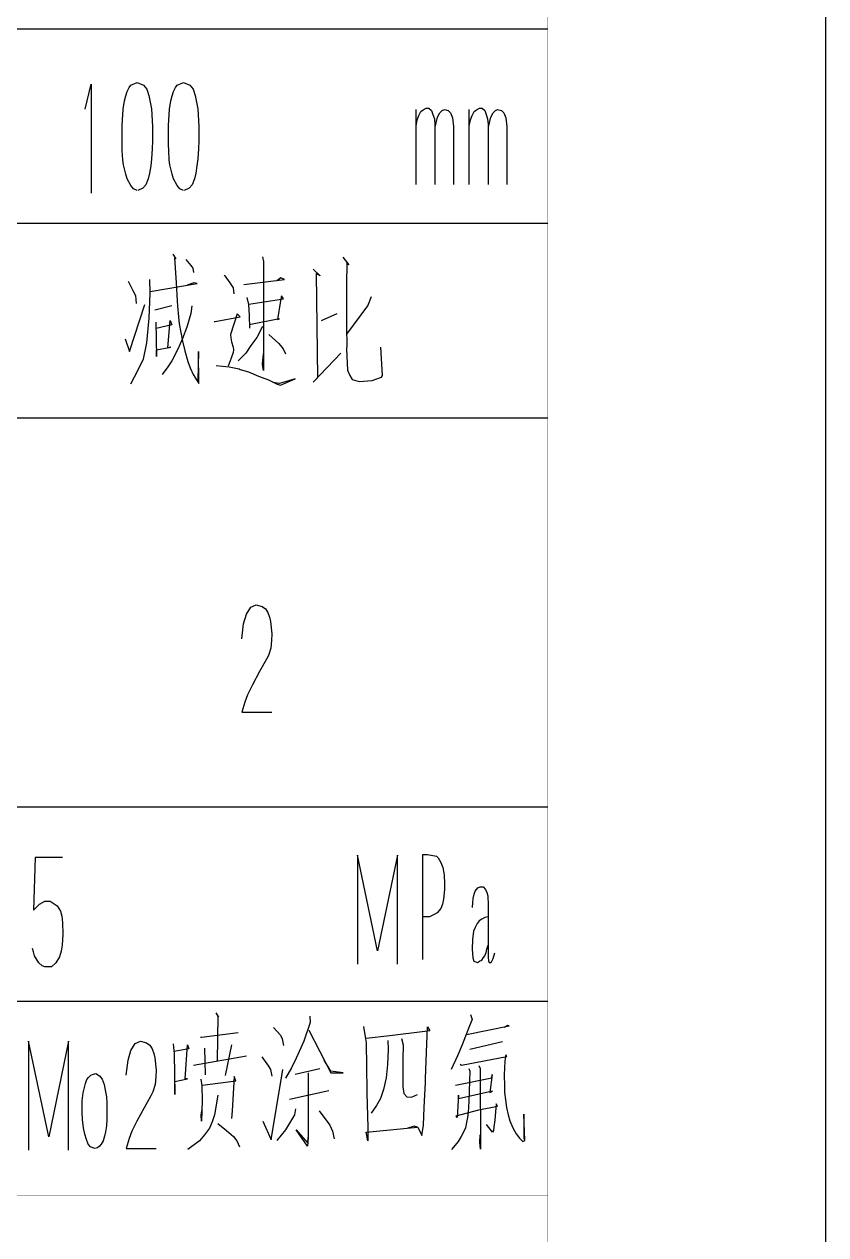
# Model space of a CAD drawing. Extents: x 0 to 2376, y 0 to 3364.
# Drawn here: x 2260.6 to 2376, y 2341.2 to 2515.4 of the extents above; entities that cross this region are included whole.
import ezdxf

# ---------------------------------------------------------------- set-up
doc = ezdxf.new("R2010")
doc.units = 0
doc.header["$MEASUREMENT"] = 0
doc.layers.add('6', color=7, linetype='Continuous')
doc.layers.add('8', color=7, linetype='Continuous')

# ---------------------------------------------------------------- blocks, each defined once
blk = doc.blocks.new('BLKENT83')
at = {"layer": '8', "color": 15, "linetype": 'Continuous'}
blk.add_line((2376, 0), (2376, 3364), dxfattribs=at)
at = {"layer": '8', "color": 7, "linetype": 'Continuous', "const_width": 0.03}
blk.add_lwpolyline([(2336, 40), (2336, 3324)], dxfattribs=at)

msp = doc.modelspace()

# ---------------------------------------------------------------- linework, layer by layer
at = {"layer": '6'}
for p, q in [((1616, 2514.79), (2336, 2514.79)), ((2269.4, 2503.2), (2270.29, 2506.8)), ((2270.29, 2506.8), (2270.29, 2491.12)), ((2275.26, 2505.12), (2275.44, 2505.76)), ((2275.44, 2505.76), (2275.73, 2506.32)), ((2275.73, 2506.32), (2275.99, 2506.64)), ((2275.99, 2506.64), (2276.88, 2507.04)), ((2276.88, 2507.04), (2277.82, 2506.64)), ((2277.82, 2506.64), (2278.29, 2506.08)), ((2278.29, 2506.08), (2278.58, 2505.2)), ((2281.92, 2505.12), (2282.11, 2505.76)), ((2282.11, 2505.76), (2282.39, 2506.32)), ((2282.39, 2506.32), (2282.65, 2506.64)), ((2282.65, 2506.64), (2283.54, 2507.04)), ((2283.54, 2507.04), (2284.48, 2506.64)), ((2284.48, 2506.64), (2284.95, 2506.08)), ((2284.95, 2506.08), (2285.24, 2505.2)), ((2274.89, 2503.2), (2275.07, 2504.4)), ((2275.07, 2504.4), (2275.26, 2505.12)), ((2278.58, 2505.2), (2278.94, 2503.28)), ((2281.56, 2503.2), (2281.74, 2504.4)), ((2281.74, 2504.4), (2281.92, 2505.12)), ((2285.24, 2505.2), (2285.61, 2503.28)), ((2274.73, 2500.88), (2274.89, 2503.2)), ((2278.94, 2503.28), (2279.1, 2500.72)), ((2281.4, 2500.88), (2281.56, 2503.2)), ((2285.61, 2503.28), (2285.77, 2500.72)), ((2317.03, 2492.38), (2317.03, 2503.18)), ((2317.21, 2501.66), (2317.45, 2502.3)), ((2317.45, 2502.3), (2317.73, 2502.86)), ((2317.73, 2502.86), (2318.07, 2503.1)), ((2318.07, 2503.1), (2318.49, 2503.34)), ((2318.49, 2503.34), (2318.88, 2503.34)), ((2318.88, 2503.34), (2319.25, 2503.02)), ((2319.25, 2503.02), (2319.46, 2502.46)), ((2319.46, 2502.46), (2319.67, 2501.82)), ((2320.14, 2502.06), (2320.45, 2502.7)), ((2320.45, 2502.7), (2320.79, 2503.02)), ((2320.79, 2503.02), (2321.11, 2503.18)), ((2321.11, 2503.18), (2321.65, 2503.02)), ((2321.65, 2503.02), (2321.99, 2502.7)), ((2321.99, 2502.7), (2322.28, 2501.98)), ((2324.69, 2492.38), (2324.69, 2503.18)), ((2324.88, 2501.66), (2325.11, 2502.3)), ((2325.11, 2502.3), (2325.4, 2502.86)), ((2325.4, 2502.86), (2325.74, 2503.1)), ((2325.74, 2503.1), (2326.16, 2503.34)), ((2326.16, 2503.34), (2326.55, 2503.34)), ((2326.55, 2503.34), (2326.92, 2503.02)), ((2326.92, 2503.02), (2327.13, 2502.46)), ((2327.13, 2502.46), (2327.33, 2501.82)), ((2327.81, 2502.06), (2328.12, 2502.7)), ((2328.12, 2502.7), (2328.46, 2503.02)), ((2328.46, 2503.02), (2328.77, 2503.18)), ((2328.77, 2503.18), (2329.32, 2503.02)), ((2329.32, 2503.02), (2329.66, 2502.7)), ((2329.66, 2502.7), (2329.95, 2501.98)), ((2274.73, 2498.08), (2274.73, 2500.88)), ((2279.1, 2500.72), (2279.1, 2498.64)), ((2281.4, 2498.08), (2281.4, 2500.88)), ((2285.77, 2500.72), (2285.77, 2498.64)), ((2317.03, 2500.78), (2317.21, 2501.66)), ((2319.67, 2501.82), (2319.75, 2501.02)), ((2319.75, 2501.02), (2319.75, 2492.38)), ((2319.77, 2500.62), (2320.14, 2502.06)), ((2322.28, 2501.98), (2322.44, 2500.7)), ((2322.44, 2500.7), (2322.44, 2492.38)), ((2324.69, 2500.78), (2324.88, 2501.66)), ((2327.33, 2501.82), (2327.41, 2501.02)), ((2327.41, 2501.02), (2327.41, 2492.38)), ((2327.44, 2500.62), (2327.81, 2502.06)), ((2329.95, 2501.98), (2330.11, 2500.7)), ((2330.11, 2500.7), (2330.11, 2492.38)), ((2274.76, 2497.28), (2274.73, 2498.08)), ((2274.81, 2495.92), (2274.76, 2497.28)), ((2279.07, 2497.52), (2278.97, 2496.08)), ((2279.1, 2498.64), (2279.07, 2497.52)), ((2281.43, 2497.28), (2281.4, 2498.08)), ((2281.48, 2495.92), (2281.43, 2497.28)), ((2285.74, 2497.52), (2285.63, 2496.08)), ((2285.77, 2498.64), (2285.74, 2497.52)), ((2274.94, 2495.2), (2274.81, 2495.92)), ((2278.97, 2496.08), (2278.84, 2495.04)), ((2281.61, 2495.2), (2281.48, 2495.92)), ((2285.63, 2496.08), (2285.5, 2495.04)), ((2275.26, 2493.84), (2274.94, 2495.2)), ((2275.46, 2493.2), (2275.26, 2493.84)), ((2278.68, 2494), (2278.47, 2493.2)), ((2278.84, 2495.04), (2278.68, 2494)), ((2281.92, 2493.84), (2281.61, 2495.2)), ((2282.13, 2493.2), (2281.92, 2493.84)), ((2285.35, 2494), (2285.14, 2493.2)), ((2285.5, 2495.04), (2285.35, 2494)), ((2275.99, 2492.24), (2275.46, 2493.2)), ((2276.38, 2491.76), (2275.99, 2492.24)), ((2277.71, 2491.84), (2277.01, 2491.52)), ((2278.16, 2492.32), (2277.71, 2491.84)), ((2278.47, 2493.2), (2278.16, 2492.32)), ((2282.65, 2492.24), (2282.13, 2493.2)), ((2283.05, 2491.76), (2282.65, 2492.24)), ((2284.38, 2491.84), (2283.67, 2491.52)), ((2284.82, 2492.32), (2284.38, 2491.84)), ((2285.14, 2493.2), (2284.82, 2492.32)), ((2276.9, 2491.52), (2276.38, 2491.76)), ((2283.57, 2491.52), (2283.05, 2491.76)), ((1736, 2486.79), (2336, 2486.79)), ((2282.02, 2482.36), (2282.44, 2481.66)), ((2282.44, 2481.66), (2282.28, 2481.81)), ((2282.28, 2481.81), (2282.49, 2478.21)), ((2283.91, 2481.58), (2284.64, 2480.72)), ((2294.94, 2481.97), (2295.1, 2481.27)), ((2306.49, 2481.89), (2307.38, 2480.79)), ((2284.64, 2480.72), (2284.9, 2480.32)), ((2284.9, 2480.32), (2285, 2479.7)), ((2295.1, 2481.27), (2295.1, 2465.58)), ((2302.21, 2480.17), (2303.25, 2479.23)), ((2307.07, 2481.19), (2307.02, 2477.89)), ((2307.38, 2480.79), (2307.07, 2481.19)), ((2275.59, 2478.44), (2276.27, 2477.11)), ((2278.68, 2478.68), (2278.73, 2476.72)), ((2278.78, 2476.95), (2285.53, 2478.13)), ((2282.49, 2478.21), (2282.6, 2476.48)), ((2285.06, 2478.21), (2284.11, 2477.89)), ((2285.53, 2478.13), (2285.06, 2478.21)), ((2289.4, 2479.3), (2289.5, 2479.23)), ((2289.5, 2479.23), (2290.23, 2478.21)), ((2290.23, 2478.21), (2290.7, 2477.5)), ((2292.27, 2477.97), (2298.08, 2478.68)), ((2297.55, 2478.91), (2296.98, 2478.52)), ((2298.08, 2478.68), (2297.55, 2478.91)), ((2303.25, 2479.23), (2302.68, 2479.54)), ((2302.68, 2479.54), (2302.83, 2464.56)), ((2307.02, 2477.89), (2307.02, 2474.52)), ((2276.27, 2477.11), (2276.64, 2476.4)), ((2276.64, 2476.4), (2276.74, 2475.23)), ((2278.73, 2476.72), (2278.57, 2473.11)), ((2282.6, 2476.48), (2282.7, 2474.83)), ((2290.7, 2477.5), (2290.81, 2476.64)), ((2297.66, 2476.32), (2297.5, 2475.62)), ((2297.97, 2475.93), (2297.66, 2476.32)), ((2310.1, 2474.91), (2310.62, 2476.25)), ((2275.8, 2468.32), (2278, 2475.07)), ((2281.87, 2474.91), (2279.46, 2474.29)), ((2282.7, 2474.83), (2282.86, 2473.34)), ((2284.74, 2474.91), (2284.64, 2473.81)), ((2292.69, 2476.09), (2292.9, 2475.07)), ((2292.9, 2475.07), (2293, 2473.5)), ((2292.95, 2475.15), (2297.97, 2475.93)), ((2297.5, 2475.62), (2297.08, 2472.95)), ((2307.02, 2474.52), (2307.02, 2471.54)), ((2307.07, 2470.83), (2310.1, 2474.91)), ((2278.57, 2473.11), (2278.26, 2469.58)), ((2281.29, 2468.87), (2281.66, 2472.79)), ((2281.66, 2472.79), (2281.87, 2472.17)), ((2282.86, 2473.34), (2282.96, 2472.32)), ((2284.64, 2473.81), (2284.06, 2471.85)), ((2287.98, 2472.64), (2288.14, 2472.64)), ((2288.14, 2472.64), (2291.7, 2473.34)), ((2291.28, 2473.74), (2290.34, 2470.76)), ((2291.7, 2473.34), (2291.28, 2473.74)), ((2293, 2473.5), (2293.06, 2471.7)), ((2297.4, 2473.03), (2293, 2472.17)), ((2297.08, 2472.95), (2297.4, 2473.03)), ((2303.41, 2472.79), (2305.66, 2473.81)), ((2279.57, 2472.56), (2279.67, 2467.62)), ((2281.87, 2472.17), (2279.62, 2471.62)), ((2282.96, 2472.32), (2283.17, 2471.07)), ((2283.17, 2471.07), (2283.44, 2469.81)), ((2284.06, 2471.85), (2283.44, 2470.21)), ((2294.94, 2471.93), (2294.1, 2470.36)), ((2307.02, 2471.54), (2307.07, 2469.42)), ((2275.17, 2470.13), (2275.8, 2468.32)), ((2278.26, 2469.58), (2277.74, 2467.23)), ((2283.44, 2470.21), (2282.76, 2468.64)), ((2283.44, 2469.81), (2283.75, 2468.4)), ((2290.34, 2470.76), (2290.39, 2470.29)), ((2290.39, 2470.29), (2290.49, 2469.74)), ((2290.49, 2469.74), (2290.7, 2468.95)), ((2293.27, 2469.19), (2292.53, 2468.09)), ((2294.1, 2470.36), (2293.27, 2469.19)), ((2295.83, 2470.76), (2297.29, 2469.5)), ((2297.29, 2469.5), (2297.92, 2468.72)), ((2307.07, 2469.19), (2307.02, 2468.64)), ((2307.07, 2469.42), (2307.07, 2469.19)), ((2279.67, 2468.56), (2281.76, 2468.95)), ((2279.67, 2467.62), (2279.67, 2468.56)), ((2281.76, 2468.95), (2281.29, 2468.87)), ((2282.76, 2468.64), (2281.87, 2466.99)), ((2283.75, 2468.4), (2284.17, 2466.91)), ((2285.74, 2468.32), (2285.63, 2464.17)), ((2285.79, 2463.7), (2285.74, 2468.32)), ((2290.7, 2468.17), (2290.44, 2467.38)), ((2290.7, 2468.95), (2290.76, 2468.56)), ((2290.76, 2468.56), (2290.7, 2468.17)), ((2291.91, 2467.46), (2291.44, 2466.99)), ((2292.53, 2468.09), (2291.91, 2467.46)), ((2294.94, 2466.52), (2295.1, 2468.01)), ((2297.92, 2468.72), (2298.23, 2468.01)), ((2302.21, 2463.93), (2306.23, 2468.09)), ((2307.02, 2468.64), (2307.17, 2465.66)), ((2312.19, 2464.87), (2311.98, 2468.95)), ((2277, 2465.66), (2275.96, 2463.62)), ((2277.74, 2467.23), (2277, 2465.66)), ((2281.29, 2466.13), (2280.51, 2465.03)), ((2281.87, 2466.99), (2281.29, 2466.13)), ((2284.17, 2466.91), (2284.53, 2465.97)), ((2284.53, 2465.97), (2284.95, 2465.03)), ((2288.25, 2466.29), (2289.19, 2466.21)), ((2289.19, 2466.21), (2290.13, 2466.13)), ((2290.44, 2467.38), (2289.97, 2466.21)), ((2290.13, 2466.13), (2291.59, 2465.81)), ((2291.59, 2465.81), (2291.7, 2465.74)), ((2291.7, 2465.74), (2292.9, 2465.42)), ((2295.1, 2465.58), (2294.94, 2466.52)), ((2307.17, 2465.66), (2307.49, 2464.87)), ((2284.95, 2465.03), (2285.53, 2464.09)), ((2285.53, 2464.09), (2285.79, 2463.7)), ((2292.9, 2465.42), (2294.36, 2464.79)), ((2294.36, 2464.79), (2295.78, 2464.25)), ((2295.78, 2464.25), (2296.87, 2463.7)), ((2299.64, 2464.4), (2297.4, 2463.7)), ((2297.5, 2463.46), (2299.64, 2464.4)), ((2302.83, 2464.56), (2302.21, 2463.93)), ((2307.49, 2464.87), (2307.85, 2464.32)), ((2307.85, 2464.32), (2308.85, 2464.01)), ((2308.85, 2464.01), (2310.73, 2464.17)), ((2310.73, 2464.17), (2312.04, 2464.64)), ((2312.04, 2464.64), (2312.19, 2464.87)), ((2297.4, 2463.7), (2296.4, 2463.85)), ((2296.87, 2463.7), (2297.03, 2463.62)), ((2297.03, 2463.62), (2297.5, 2463.46)), ((2168.1, 2458.79), (2336, 2458.79)), ((2292.64, 2430.5), (2293.24, 2431.54)), ((2293.24, 2431.54), (2294, 2431.86)), ((2294, 2431.86), (2294.89, 2431.62)), ((2294.89, 2431.62), (2295.36, 2431.3)), ((2295.36, 2431.3), (2295.7, 2430.74)), ((2291.96, 2426.98), (2292.22, 2429.14)), ((2292.22, 2429.14), (2292.64, 2430.5)), ((2295.7, 2430.74), (2295.94, 2430.1)), ((2295.94, 2430.1), (2296.09, 2429.46)), ((2296.09, 2429.46), (2296.28, 2427.7)), ((2296.28, 2427.7), (2296.22, 2426.74)), ((2296.12, 2425.62), (2295.81, 2424.58)), ((2296.22, 2426.74), (2296.12, 2425.62)), ((2295.52, 2424.02), (2294.52, 2422.26)), ((2295.81, 2424.58), (2295.52, 2424.02)), ((2294.52, 2422.26), (2293.48, 2420.34)), ((2292.77, 2418.9), (2292.38, 2417.86)), ((2293.48, 2420.34), (2292.77, 2418.9)), ((2292.38, 2417.86), (2291.96, 2416.42)), ((2291.96, 2416.42), (2296.28, 2416.42)), ((1616, 2402.79), (2336, 2402.79)), ((2262.2, 2395.51), (2261.99, 2387.91)), ((2266.17, 2395.51), (2262.2, 2395.51)), ((2311.48, 2382.07), (2308.6, 2395.83)), ((2308.6, 2395.83), (2308.6, 2380.15)), ((2314.35, 2395.83), (2311.48, 2382.07)), ((2314.35, 2380.15), (2314.35, 2395.83)), ((2318, 2380.79), (2318, 2395.91)), ((2318, 2395.91), (2318.68, 2395.91)), ((2318.68, 2395.91), (2319.96, 2395.67)), ((2319.96, 2395.67), (2320.22, 2395.43)), ((2320.22, 2395.43), (2320.61, 2394.79)), ((2320.61, 2394.79), (2320.87, 2394.07)), ((2320.87, 2394.07), (2321.03, 2393.27)), ((2321.03, 2393.27), (2321.08, 2392.95)), ((2321.08, 2392.95), (2321.13, 2391.75)), ((2321.11, 2390.87), (2321, 2389.51)), ((2321.13, 2391.75), (2321.11, 2390.87)), ((2325.53, 2390.63), (2325.92, 2391.11)), ((2325.92, 2391.11), (2326.24, 2391.27)), ((2326.24, 2391.27), (2326.47, 2391.27)), ((2326.47, 2391.27), (2326.71, 2391.27)), ((2326.71, 2391.27), (2327.05, 2390.87)), ((2327.05, 2390.87), (2327.23, 2390.47)), ((2262.85, 2388.79), (2263.63, 2389.19)), ((2263.63, 2389.19), (2264.39, 2389.19)), ((2264.39, 2389.19), (2265.38, 2388.55)), ((2321, 2389.51), (2320.82, 2388.79)), ((2325.17, 2388.31), (2325.19, 2389.03)), ((2325.19, 2389.03), (2325.27, 2389.59)), ((2325.27, 2389.59), (2325.4, 2390.23)), ((2325.4, 2390.23), (2325.53, 2390.63)), ((2327.23, 2390.47), (2327.36, 2389.99)), ((2327.36, 2389.99), (2327.41, 2388.63)), ((2261.99, 2387.91), (2262.85, 2388.79)), ((2265.38, 2388.55), (2265.86, 2387.75)), ((2265.86, 2387.75), (2266.04, 2387.03)), ((2319.64, 2387.27), (2318.99, 2386.95)), ((2320.06, 2387.51), (2319.64, 2387.27)), ((2320.61, 2388.15), (2320.06, 2387.51)), ((2320.82, 2388.79), (2320.61, 2388.15)), ((2327.41, 2388.63), (2327.41, 2381.11)), ((2266.04, 2387.03), (2266.14, 2386.07)), ((2266.14, 2386.07), (2266.2, 2384.47)), ((2318.99, 2386.95), (2318, 2386.95)), ((2325.82, 2385.99), (2325.53, 2385.43)), ((2326.11, 2386.39), (2325.82, 2385.99)), ((2326.52, 2386.63), (2326.11, 2386.39)), ((2326.92, 2386.87), (2326.52, 2386.63)), ((2327.41, 2386.95), (2326.92, 2386.87)), ((2266.2, 2384.47), (2266.12, 2382.87)), ((2325.32, 2384.87), (2325.17, 2383.67)), ((2325.53, 2385.43), (2325.32, 2384.87)), ((2261.99, 2381.91), (2261.83, 2382.39)), ((2266.12, 2382.87), (2265.96, 2381.99)), ((2325.17, 2383.67), (2325.11, 2382.31)), ((2325.11, 2382.31), (2325.22, 2381.03)), ((2327.1, 2381.83), (2327.23, 2382.31)), ((2327.23, 2382.31), (2327.41, 2382.87)), ((2262.12, 2381.35), (2261.99, 2381.91)), ((2262.74, 2380.31), (2262.12, 2381.35)), ((2263.21, 2379.91), (2262.74, 2380.31)), ((2265.2, 2380.31), (2264.55, 2379.75)), ((2265.72, 2381.19), (2265.2, 2380.31)), ((2265.96, 2381.99), (2265.72, 2381.19)), ((2325.22, 2381.03), (2325.37, 2380.55)), ((2325.37, 2380.55), (2325.87, 2380.39)), ((2325.87, 2380.39), (2326.18, 2380.55)), ((2326.18, 2380.55), (2326.5, 2380.71)), ((2326.5, 2380.71), (2326.73, 2381.11)), ((2326.73, 2381.11), (2326.92, 2381.35)), ((2326.92, 2381.35), (2327.1, 2381.83)), ((2327.41, 2381.11), (2327.47, 2380.63)), ((2327.47, 2380.63), (2327.57, 2380.39)), ((2327.57, 2380.39), (2327.83, 2380.39)), ((2327.83, 2380.39), (2327.96, 2380.55)), ((2327.96, 2380.55), (2328.12, 2380.95)), ((2328.12, 2380.95), (2328.35, 2381.75)), ((2263.61, 2379.75), (2263.21, 2379.91)), ((2264.55, 2379.75), (2263.61, 2379.75)), ((1736, 2374.79), (2336, 2374.79)), ((2288.24, 2373.14), (2288.6, 2372.51)), ((2288.5, 2372.66), (2288.39, 2366.23)), ((2288.6, 2372.51), (2288.5, 2372.66)), ((2301.78, 2371.72), (2300.89, 2369.06)), ((2301.73, 2372.66), (2301.78, 2371.72)), ((2325.1, 2372.19), (2324.73, 2371.25)), ((2324.89, 2372.9), (2325.1, 2372.19)), ((2286.14, 2369.61), (2291.43, 2370.31)), ((2296.5, 2371.02), (2297.54, 2369.92)), ((2297.54, 2369.92), (2297.75, 2369.37)), ((2301.62, 2370.63), (2304.76, 2364.51)), ((2309.46, 2371.17), (2309.78, 2369.37)), ((2313.28, 2369.84), (2309.83, 2369.45)), ((2318.3, 2370.47), (2313.28, 2369.84)), ((2319.03, 2370.55), (2318.3, 2370.47)), ((2318.51, 2366.23), (2318.67, 2371.1)), ((2318.67, 2371.1), (2319.03, 2370.55)), ((2324.73, 2371.25), (2323.69, 2368.51)), ((2324.31, 2370), (2330.43, 2371.25)), ((2330.17, 2371.33), (2329.75, 2371.02)), ((2330.43, 2371.25), (2330.17, 2371.33)), ((2264.16, 2355.29), (2261.28, 2369.05)), ((2261.28, 2369.05), (2261.28, 2353.37)), ((2267.03, 2369.05), (2264.16, 2355.29)), ((2267.03, 2353.37), (2267.03, 2369.05)), ((2276, 2367.69), (2276.6, 2368.73)), ((2276.6, 2368.73), (2277.36, 2369.05)), ((2277.36, 2369.05), (2278.25, 2368.81)), ((2278.25, 2368.81), (2278.72, 2368.49)), ((2278.72, 2368.49), (2279.06, 2367.93)), ((2282.07, 2368.66), (2282.22, 2367.25)), ((2283.79, 2363.64), (2284.16, 2368.51)), ((2284.16, 2368.51), (2284.31, 2367.96)), ((2285.99, 2369.61), (2286.14, 2369.61)), ((2290.48, 2368.51), (2289.54, 2364.12)), ((2297.75, 2369.37), (2297.96, 2368.43)), ((2300.89, 2369.06), (2299.79, 2366.63)), ((2309.78, 2369.37), (2309.83, 2368.82)), ((2309.83, 2368.82), (2309.93, 2361.92)), ((2312.97, 2369.14), (2313.02, 2367.88)), ((2314.95, 2369.45), (2315.16, 2368.51)), ((2315.16, 2368.51), (2315.11, 2366.39)), ((2323.69, 2368.51), (2323.01, 2366.94)), ((2329.49, 2368.98), (2324.78, 2367.88)), ((2275.58, 2366.33), (2276, 2367.69)), ((2279.06, 2367.93), (2279.29, 2367.29)), ((2279.29, 2367.29), (2279.45, 2366.65)), ((2279.45, 2366.65), (2279.63, 2364.89)), ((2284.31, 2367.96), (2282.22, 2367.57)), ((2282.22, 2367.25), (2282.33, 2361.37)), ((2284.99, 2365.61), (2292.63, 2366.94)), ((2286.61, 2368.04), (2286.67, 2364.19)), ((2294.82, 2366.78), (2295.82, 2365.45)), ((2299.79, 2366.63), (2299.11, 2365.21)), ((2313.02, 2367.88), (2312.92, 2365.68)), ((2315.11, 2366.39), (2315.11, 2364.04)), ((2323.01, 2366.94), (2322.07, 2364.98)), ((2323.58, 2365.61), (2330.12, 2366.86)), ((2329.86, 2366.7), (2329.75, 2365.37)), ((2329.96, 2367.1), (2329.86, 2366.7)), ((2330.12, 2366.86), (2329.96, 2367.1)), ((2275.32, 2364.17), (2275.58, 2366.33)), ((2279.63, 2364.89), (2279.58, 2363.93)), ((2295.82, 2365.45), (2296.08, 2364.98)), ((2296.08, 2364.98), (2296.29, 2364.04)), ((2296.18, 2354.86), (2297.86, 2364.98)), ((2299.11, 2365.21), (2298.22, 2363.72)), ((2303.19, 2365.06), (2299.63, 2364.27)), ((2304.76, 2364.74), (2303.82, 2366.31)), ((2306.54, 2364.51), (2304.76, 2364.74)), ((2312.92, 2365.68), (2312.71, 2363.8)), ((2318.41, 2363.64), (2318.51, 2366.23)), ((2323.37, 2365.76), (2323.58, 2365.61)), ((2324.63, 2365.14), (2324.78, 2364.74)), ((2324.78, 2364.74), (2324.63, 2360.43)), ((2326.09, 2365.53), (2326.25, 2365.14)), ((2326.25, 2365.14), (2326.3, 2353.53)), ((2329.75, 2365.37), (2329.7, 2364.04)), ((2269.12, 2361.61), (2269.44, 2362.97)), ((2269.44, 2362.97), (2269.65, 2363.53)), ((2269.65, 2363.53), (2269.91, 2363.85)), ((2269.91, 2363.85), (2270.22, 2364.17)), ((2270.22, 2364.17), (2270.48, 2364.25)), ((2270.48, 2364.25), (2270.93, 2364.41)), ((2270.93, 2364.41), (2271.48, 2364.09)), ((2271.48, 2364.09), (2271.84, 2363.61)), ((2271.84, 2363.61), (2272.13, 2362.81)), ((2279.58, 2363.93), (2279.48, 2362.81)), ((2282.33, 2363.25), (2284.16, 2363.64)), ((2282.33, 2361.37), (2282.33, 2363.25)), ((2284.16, 2363.64), (2283.79, 2363.64)), ((2286.04, 2363.57), (2286.2, 2362.63)), ((2286.3, 2362.7), (2291.11, 2363.33)), ((2290.85, 2363.96), (2290.59, 2359.02)), ((2291.11, 2363.33), (2290.85, 2363.96)), ((2301.52, 2364.51), (2301.52, 2355.17)), ((2304.76, 2364.51), (2306.54, 2364.51)), ((2312.71, 2363.8), (2312.34, 2362.08)), ((2315.11, 2364.04), (2315.11, 2362.47)), ((2318.2, 2359.49), (2318.41, 2363.1)), ((2318.41, 2363.1), (2318.41, 2363.64)), ((2322.69, 2362.7), (2327.92, 2363.8)), ((2327.97, 2364.27), (2327.66, 2361.68)), ((2327.92, 2363.8), (2327.97, 2364.27)), ((2329.7, 2364.04), (2329.75, 2362.78)), ((2268.99, 2360.49), (2269.12, 2361.61)), ((2272.13, 2362.81), (2272.34, 2361.77)), ((2272.34, 2361.77), (2272.47, 2361.05)), ((2278.88, 2361.21), (2277.88, 2359.45)), ((2279.16, 2361.77), (2278.88, 2361.21)), ((2279.48, 2362.81), (2279.16, 2361.77)), ((2286.2, 2362.63), (2286.25, 2360.51)), ((2288.5, 2361.29), (2288.03, 2358.47)), ((2304.5, 2361.92), (2298.8, 2360.66)), ((2309.93, 2361.92), (2309.93, 2361.53)), ((2309.93, 2361.53), (2310.09, 2356.66)), ((2312.34, 2362.08), (2311.92, 2360.82)), ((2315.11, 2362.47), (2315.27, 2361.53)), ((2315.27, 2361.53), (2315.69, 2361.06)), ((2316.37, 2360.98), (2317.25, 2361.37)), ((2323.16, 2361.29), (2323.11, 2360.51)), ((2328.03, 2361.84), (2323.16, 2360.74)), ((2323.16, 2360.74), (2323.16, 2361.29)), ((2327.66, 2361.68), (2328.03, 2361.84)), ((2329.75, 2362.78), (2329.75, 2361.68)), ((2329.75, 2361.68), (2329.91, 2360.59)), ((2268.97, 2358.81), (2268.99, 2360.49)), ((2272.47, 2361.05), (2272.52, 2360.17)), ((2272.52, 2360.17), (2272.55, 2359.05)), ((2277.88, 2359.45), (2276.84, 2357.53)), ((2286.25, 2360.51), (2286.14, 2357.53)), ((2311.35, 2359.8), (2310.56, 2358.7)), ((2311.92, 2360.82), (2311.35, 2359.8)), ((2315.69, 2361.06), (2316.37, 2360.98)), ((2318.09, 2356.98), (2318.2, 2359.49)), ((2323.11, 2360.51), (2322.95, 2358.08)), ((2324.57, 2359.57), (2324.52, 2358.78)), ((2324.63, 2360.43), (2324.57, 2359.57)), ((2326.09, 2359.17), (2328.76, 2359.72)), ((2328.55, 2360.04), (2328.39, 2357.68)), ((2328.76, 2359.72), (2328.55, 2360.04)), ((2329.91, 2360.59), (2330.07, 2359.49)), ((2330.07, 2359.49), (2330.27, 2358.47)), ((2269.05, 2357.77), (2268.97, 2358.81)), ((2269.18, 2356.57), (2269.05, 2357.77)), ((2272.55, 2357.77), (2272.47, 2356.89)), ((2272.55, 2359.05), (2272.55, 2357.77)), ((2286.09, 2358.47), (2286.25, 2359.25)), ((2286.14, 2357.53), (2286.09, 2358.47)), ((2288.03, 2358.47), (2287.71, 2357.45)), ((2290.59, 2359.02), (2290.48, 2357.92)), ((2299.53, 2358.47), (2298.22, 2356.27)), ((2299.69, 2359.33), (2299.53, 2358.47)), ((2303.08, 2359.02), (2304.6, 2356.98)), ((2322.8, 2358.31), (2326.09, 2359.17)), ((2322.95, 2358.08), (2322.8, 2358.31)), ((2324.42, 2358.08), (2324.31, 2357.37)), ((2324.52, 2358.78), (2324.42, 2358.08)), ((2328.39, 2357.68), (2328.24, 2356.74)), ((2330.27, 2358.47), (2330.54, 2357.61)), ((2332.68, 2354.78), (2332.52, 2358.55)), ((2332.52, 2358.55), (2332.52, 2354.94)), ((2269.36, 2355.69), (2269.18, 2356.57)), ((2272.34, 2356.01), (2272.21, 2355.37)), ((2272.47, 2356.89), (2272.34, 2356.01)), ((2276.13, 2356.09), (2275.74, 2355.05)), ((2276.84, 2357.53), (2276.13, 2356.09)), ((2287.29, 2356.51), (2286.61, 2355.57)), ((2287.71, 2357.45), (2287.29, 2356.51)), ((2288.5, 2357.21), (2289.75, 2356.19)), ((2289.75, 2356.19), (2290.75, 2355.33)), ((2294.98, 2357.53), (2296.18, 2354.86)), ((2298.22, 2356.27), (2297.02, 2354.78)), ((2301.41, 2353.92), (2299.79, 2356.27)), ((2299.79, 2356.27), (2301.46, 2354.39)), ((2304.6, 2356.98), (2305.02, 2356.12)), ((2305.02, 2356.12), (2305.23, 2355.02)), ((2309.83, 2355.96), (2317.25, 2356.66)), ((2310.09, 2354.7), (2309.83, 2355.96)), ((2310.09, 2356.66), (2310.09, 2354.7)), ((2316.78, 2356.82), (2315.84, 2356.51)), ((2317.25, 2356.66), (2316.78, 2356.82)), ((2317.31, 2356.66), (2317.88, 2355.49)), ((2317.88, 2355.49), (2318.09, 2356.98)), ((2323.9, 2356.04), (2323.53, 2355.33)), ((2324.16, 2356.59), (2323.9, 2356.04)), ((2324.31, 2357.37), (2324.16, 2356.59)), ((2328.03, 2355.96), (2327.19, 2357.06)), ((2328.18, 2356.19), (2328.03, 2355.96)), ((2328.24, 2356.74), (2328.18, 2356.19)), ((2330.54, 2357.61), (2330.95, 2356.59)), ((2330.95, 2356.59), (2331.42, 2355.72)), ((2269.59, 2354.89), (2269.36, 2355.69)), ((2269.86, 2354.25), (2269.59, 2354.89)), ((2270.17, 2353.85), (2269.86, 2354.25)), ((2271.71, 2354.25), (2271.48, 2353.93)), ((2272, 2354.73), (2271.71, 2354.25)), ((2272.21, 2355.37), (2272, 2354.73)), ((2275.74, 2355.05), (2275.32, 2353.61)), ((2285.88, 2354.7), (2284.21, 2353.45)), ((2286.61, 2355.57), (2285.88, 2354.7)), ((2290.75, 2355.33), (2291.22, 2354.7)), ((2291.22, 2354.7), (2291.63, 2353.84)), ((2301.52, 2355.17), (2301.41, 2353.92)), ((2301.46, 2354.39), (2301.52, 2355.17)), ((2323.11, 2354.63), (2322.64, 2354.08)), ((2323.53, 2355.33), (2323.11, 2354.63)), ((2326.2, 2354.47), (2326.25, 2355.57)), ((2326.3, 2353.53), (2326.2, 2354.47)), ((2331.42, 2355.72), (2331.9, 2355.1)), ((2331.9, 2355.1), (2332.42, 2354.63)), ((2332.42, 2354.63), (2332.68, 2354.78)), ((2270.77, 2353.61), (2270.17, 2353.85)), ((2271.19, 2353.69), (2270.8, 2353.61)), ((2271.48, 2353.93), (2271.19, 2353.69)), ((2275.32, 2353.61), (2279.63, 2353.61)), ((2322.64, 2354.08), (2322.12, 2353.45))]:
    msp.add_line(p, q, dxfattribs=at)
at = {"layer": '6', "const_width": 0.03}
msp.add_lwpolyline([(1616, 2346.79), (2336, 2346.79)], dxfattribs=at)

# ---------------------------------------------------------------- block references
at = {"layer": '6'}
msp.add_blockref('BLKENT83', (0, 0), dxfattribs=at)

doc.saveas('drawing.dxf')
